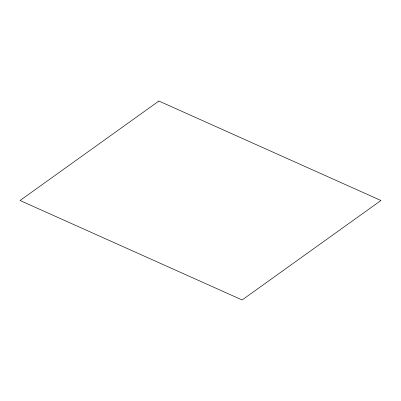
<?xml version="1.0" encoding="UTF-8"?>
<svg xmlns="http://www.w3.org/2000/svg" width="401" height="401" viewBox="0 0 401 401"><rect width="100%" height="100%" fill="white"/><g stroke="black" fill="none" stroke-linecap="round" stroke-linejoin="round"><path stroke-width="0.6" d="M158.881 101.042L20.05 200.5L242.119 299.958L380.95 200.5L158.881 101.042"/></g></svg>
